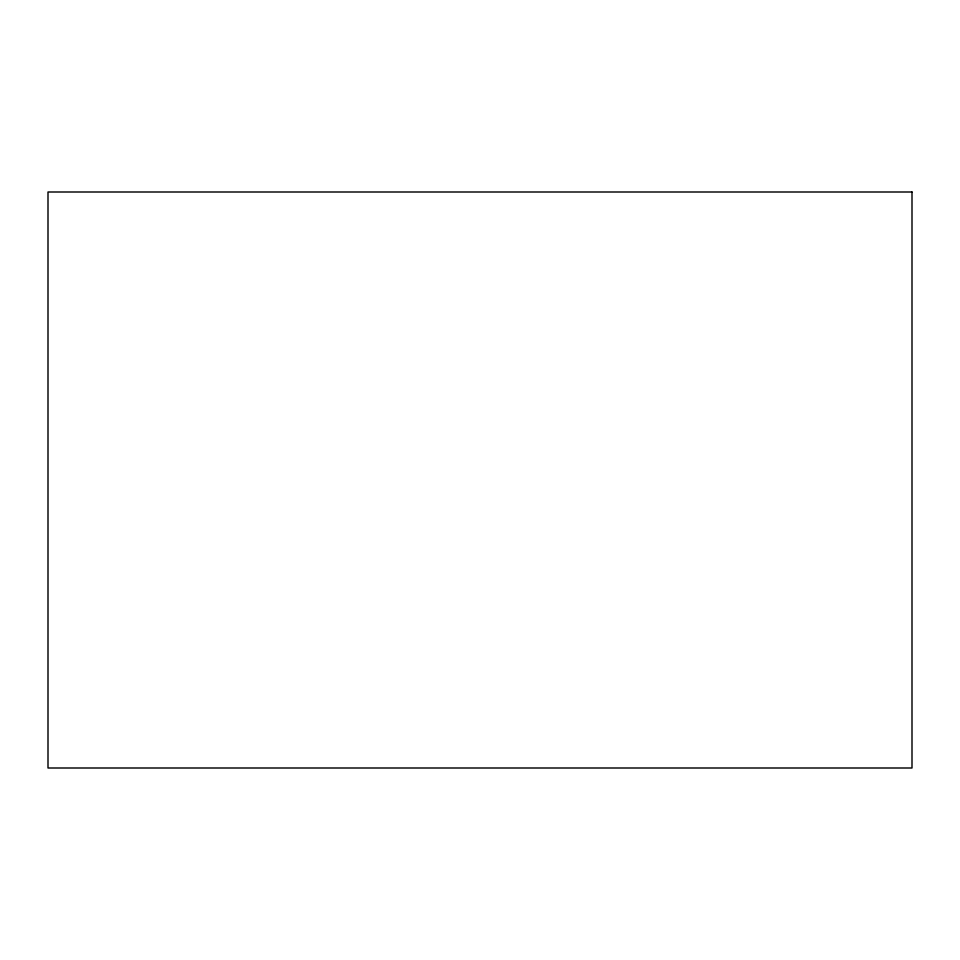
<?xml version="1.0" encoding="UTF-8"?>
<svg xmlns="http://www.w3.org/2000/svg" width="960" height="960" viewBox="0 0 960 960"><rect width="100%" height="100%" fill="white"/><g stroke="black" fill="none" stroke-linecap="round" stroke-linejoin="round"><path stroke-width="1.44" d="M912 192L48 192L48 768L912 768L912 192"/></g></svg>
